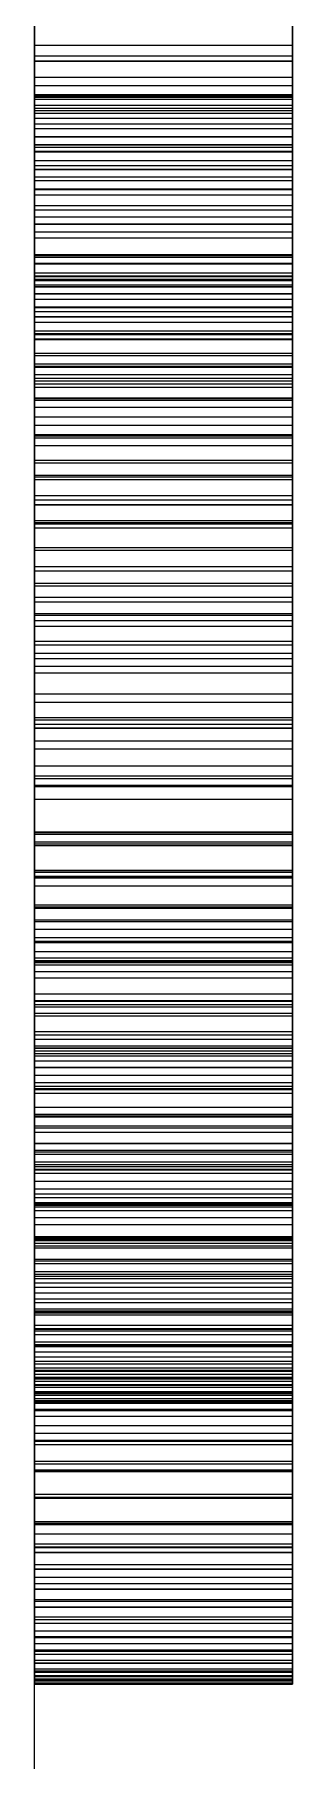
# Paper-space layout '01_三视图' of a CAD drawing. Header units: millimetres. Extents: x 8 to 451, y 8 to 289.
# Drawn here: x 53.925 to 54.025, y 226.633 to 227.302 of the extents above; entities that cross this region are included whole.
import ezdxf

# ---------------------------------------------------------------- set-up
doc = ezdxf.new("R2010")
doc.units = ezdxf.units.MM
doc.linetypes.add('WP_HIDDEN', pattern=[2.3, 1.5, -0.8])
doc.layers.add('HIDDEN', color=7, linetype='WP_HIDDEN', lineweight=13)
doc.layers.add('VISIBLE', color=7, linetype='CONTINUOUS', lineweight=25)

psp = doc.layouts.new('01_三视图')

# ---------------------------------------------------------------- linework, layer by layer
at = {"layer": 'HIDDEN'}
for points in [[(53.925, 225.96269), (53.925, 225.99403), (53.925, 226.08648), (53.925, 226.2354), (53.925, 226.43333), (53.925, 226.67033), (53.925, 226.93454), (53.925, 227.21269), (53.925, 227.49084), (53.925, 227.75504), (53.925, 227.99205), (53.925, 228.18998), (53.925, 228.3389), (53.925, 228.43135), (53.925, 228.46269)], [(53.925, 226.68106), (53.925, 227.76269)], [(54.025, 226.68106), (54.025, 227.76269)], [(53.925, 227.75828), (53.925, 226.68106)], [(53.925, 226.91252), (53.925, 227.75828)], [(54.025, 227.75828), (54.025, 226.68106)], [(54.025, 226.91252), (54.025, 227.75828)], [(53.925, 227.74358), (53.925, 227.19028)], [(54.025, 227.74358), (54.025, 227.19028)], [(53.925, 227.52755), (53.925, 226.68106)], [(53.925, 227.52388), (53.925, 226.68106)], [(54.025, 226.68106), (54.025, 227.52755)], [(54.025, 227.52388), (54.025, 226.68106)], [(53.925, 227.3354), (53.925, 227.29341)], [(54.025, 227.3354), (54.025, 227.29341)], [(53.925, 227.29756), (53.925, 227.30939)], [(54.025, 227.29756), (54.025, 227.30939)], [(53.925, 227.25907), (53.925, 227.30493)], [(53.925, 227.30178), (53.925, 227.29144)], [(53.925, 227.29139), (53.925, 227.30169)], [(54.025, 227.25907), (54.025, 227.30493)], [(54.025, 227.30178), (54.025, 227.29144)], [(54.025, 227.29139), (54.025, 227.30169)], [(53.925, 227.28512), (53.925, 227.29756)], [(53.925, 227.29756), (54.025, 227.29756)], [(54.025, 227.28512), (54.025, 227.29756)], [(53.925, 227.29341), (53.925, 227.25101)], [(53.925, 227.29341), (54.025, 227.29341)], [(53.925, 227.29144), (53.925, 227.2819)], [(53.925, 227.29144), (54.025, 227.29144)], [(53.925, 227.28188), (53.925, 227.29139)], [(53.925, 227.29139), (54.025, 227.29139)], [(54.025, 227.29341), (54.025, 227.25101)], [(54.025, 227.29144), (54.025, 227.2819)], [(54.025, 227.28188), (54.025, 227.29139)], [(53.925, 227.27225), (53.925, 227.28512)], [(53.925, 227.28512), (54.025, 227.28512)], [(53.925, 227.2819), (53.925, 227.27316)], [(53.925, 227.2819), (54.025, 227.2819)], [(53.925, 227.27316), (53.925, 227.28188)], [(53.925, 227.28188), (54.025, 227.28188)], [(54.025, 227.27225), (54.025, 227.28512)], [(54.025, 227.2819), (54.025, 227.27316)], [(54.025, 227.27316), (54.025, 227.28188)], [(53.925, 227.27845), (53.925, 227.27743)], [(53.925, 227.278), (53.925, 227.27845)], [(53.925, 227.27845), (54.025, 227.27845)], [(53.925, 227.27664), (53.925, 227.278)], [(53.925, 227.278), (54.025, 227.278)], [(53.925, 227.27743), (53.925, 227.27437)], [(53.925, 227.27743), (54.025, 227.27743)], [(53.925, 227.27437), (53.925, 227.27664)], [(53.925, 227.27664), (54.025, 227.27664)], [(53.925, 227.27437), (53.925, 227.26926)], [(53.925, 227.2712), (53.925, 227.27437)], [(53.925, 227.27437), (54.025, 227.27437)], [(53.925, 227.27437), (54.025, 227.27437)], [(54.025, 227.27845), (54.025, 227.27743)], [(54.025, 227.278), (54.025, 227.27845)], [(54.025, 227.27664), (54.025, 227.278)], [(54.025, 227.27743), (54.025, 227.27437)], [(54.025, 227.27437), (54.025, 227.27664)], [(54.025, 227.27437), (54.025, 227.26926)], [(54.025, 227.2712), (54.025, 227.27437)], [(53.925, 227.26523), (53.925, 227.27316)], [(53.925, 227.27316), (53.925, 227.26523)], [(53.925, 227.27316), (54.025, 227.27316)], [(53.925, 227.27316), (54.025, 227.27316)], [(53.925, 227.25895), (53.925, 227.27225)], [(53.925, 227.27225), (54.025, 227.27225)], [(53.925, 227.26712), (53.925, 227.2712)], [(53.925, 227.2712), (54.025, 227.2712)], [(53.925, 227.26926), (53.925, 227.2621)], [(53.925, 227.26926), (54.025, 227.26926)], [(54.025, 227.27316), (54.025, 227.26523)], [(54.025, 227.26523), (54.025, 227.27316)], [(54.025, 227.25895), (54.025, 227.27225)], [(54.025, 227.26712), (54.025, 227.2712)], [(54.025, 227.26926), (54.025, 227.2621)], [(53.925, 227.26213), (53.925, 227.26712)], [(53.925, 227.26712), (54.025, 227.26712)], [(53.925, 227.25652), (53.925, 227.26523)], [(53.925, 227.26523), (53.925, 227.25809)], [(53.925, 227.26523), (54.025, 227.26523)], [(53.925, 227.25623), (53.925, 227.26213)], [(53.925, 227.26213), (54.025, 227.26213)], [(53.925, 227.2621), (53.925, 227.25291)], [(53.925, 227.2621), (54.025, 227.2621)], [(54.025, 227.26213), (54.025, 227.26712)], [(54.025, 227.26523), (54.025, 227.25809)], [(54.025, 227.25652), (54.025, 227.26523)], [(54.025, 227.25623), (54.025, 227.26213)], [(54.025, 227.2621), (54.025, 227.25291)], [(53.925, 227.2129), (53.925, 227.25907)], [(53.925, 227.25907), (54.025, 227.25907)], [(53.925, 227.2452), (53.925, 227.25895)], [(53.925, 227.25895), (54.025, 227.25895)], [(53.925, 227.25809), (53.925, 227.24954)], [(53.925, 227.25809), (54.025, 227.25809)], [(53.925, 227.24658), (53.925, 227.25652)], [(53.925, 227.25652), (54.025, 227.25652)], [(53.925, 227.24943), (53.925, 227.25623)], [(53.925, 227.25623), (54.025, 227.25623)], [(54.025, 227.2129), (54.025, 227.25907)], [(54.025, 227.2452), (54.025, 227.25895)], [(54.025, 227.25809), (54.025, 227.24954)], [(54.025, 227.24658), (54.025, 227.25652)], [(54.025, 227.24943), (54.025, 227.25623)], [(53.925, 227.25291), (53.925, 227.24167)], [(53.925, 227.25291), (54.025, 227.25291)], [(53.925, 227.25101), (53.925, 227.20822)], [(53.925, 227.25101), (54.025, 227.25101)], [(53.925, 227.24954), (53.925, 227.23958)], [(53.925, 227.24954), (54.025, 227.24954)], [(53.925, 227.2419), (53.925, 227.24943)], [(53.925, 227.24943), (54.025, 227.24943)], [(54.025, 227.25291), (54.025, 227.24167)], [(54.025, 227.25101), (54.025, 227.20822)], [(54.025, 227.24954), (54.025, 227.23958)], [(54.025, 227.2419), (54.025, 227.24943)], [(53.925, 227.2354), (53.925, 227.24658)], [(53.925, 227.24658), (54.025, 227.24658)], [(53.925, 227.23103), (53.925, 227.2452)], [(53.925, 227.2452), (54.025, 227.2452)], [(53.925, 227.23384), (53.925, 227.2419)], [(53.925, 227.2419), (54.025, 227.2419)], [(53.925, 227.24167), (53.925, 227.22838)], [(53.925, 227.24167), (54.025, 227.24167)], [(54.025, 227.2354), (54.025, 227.24658)], [(54.025, 227.23103), (54.025, 227.2452)], [(54.025, 227.23384), (54.025, 227.2419)], [(54.025, 227.24167), (54.025, 227.22838)], [(53.925, 227.23958), (53.925, 227.22821)], [(53.925, 227.23958), (54.025, 227.23958)], [(53.925, 227.22298), (53.925, 227.2354)], [(53.925, 227.2354), (54.025, 227.2354)], [(53.925, 227.22523), (53.925, 227.23384)], [(53.925, 227.23384), (54.025, 227.23384)], [(54.025, 227.23958), (54.025, 227.22821)], [(54.025, 227.22298), (54.025, 227.2354)], [(54.025, 227.22523), (54.025, 227.23384)], [(53.925, 227.21641), (53.925, 227.23103)], [(53.925, 227.23103), (54.025, 227.23103)], [(53.925, 227.22838), (53.925, 227.21306)], [(53.925, 227.22838), (54.025, 227.22838)], [(53.925, 227.22821), (53.925, 227.21543)], [(53.925, 227.22821), (54.025, 227.22821)], [(54.025, 227.21641), (54.025, 227.23103)], [(54.025, 227.22838), (54.025, 227.21306)], [(54.025, 227.22821), (54.025, 227.21543)], [(53.925, 227.21609), (53.925, 227.22523)], [(53.925, 227.22523), (54.025, 227.22523)], [(53.925, 227.20931), (53.925, 227.22298)], [(53.925, 227.22298), (54.025, 227.22298)], [(54.025, 227.21609), (54.025, 227.22523)], [(54.025, 227.20931), (54.025, 227.22298)], [(53.925, 227.20136), (53.925, 227.21641)], [(53.925, 227.21641), (54.025, 227.21641)], [(53.925, 227.2064), (53.925, 227.21609)], [(53.925, 227.21609), (54.025, 227.21609)], [(53.925, 227.21543), (53.925, 227.20123)], [(53.925, 227.21543), (54.025, 227.21543)], [(54.025, 227.20136), (54.025, 227.21641)], [(54.025, 227.2064), (54.025, 227.21609)], [(54.025, 227.21543), (54.025, 227.20123)], [(53.925, 227.21306), (53.925, 227.2047)], [(53.925, 227.21306), (54.025, 227.21306)], [(53.925, 227.1664), (53.925, 227.2129)], [(53.925, 227.2129), (54.025, 227.2129)], [(53.925, 227.19441), (53.925, 227.20931)], [(53.925, 227.20931), (54.025, 227.20931)], [(53.925, 227.20822), (53.925, 227.16502)], [(53.925, 227.20822), (54.025, 227.20822)], [(53.925, 227.20695), (53.925, 227.20791)], [(53.925, 227.20791), (54.025, 227.20791)], [(53.925, 227.20791), (53.925, 227.20694)], [(54.025, 227.21306), (54.025, 227.2047)], [(54.025, 227.1664), (54.025, 227.2129)], [(54.025, 227.19441), (54.025, 227.20931)], [(54.025, 227.20822), (54.025, 227.16502)], [(54.025, 227.20695), (54.025, 227.20791)], [(54.025, 227.20791), (54.025, 227.20694)], [(53.925, 227.20406), (53.925, 227.20695)], [(53.925, 227.20695), (54.025, 227.20695)], [(53.925, 227.20694), (54.025, 227.20694)], [(53.925, 227.20694), (53.925, 227.20401)], [(53.925, 227.19618), (53.925, 227.2064)], [(53.925, 227.2064), (54.025, 227.2064)], [(53.925, 227.2047), (53.925, 227.19596)], [(53.925, 227.2047), (54.025, 227.2047)], [(53.925, 227.19923), (53.925, 227.20406)], [(53.925, 227.20406), (54.025, 227.20406)], [(53.925, 227.20401), (54.025, 227.20401)], [(53.925, 227.20401), (53.925, 227.19913)], [(53.925, 227.18587), (53.925, 227.20136)], [(53.925, 227.20136), (54.025, 227.20136)], [(53.925, 227.20123), (53.925, 227.18562)], [(53.925, 227.20123), (54.025, 227.20123)], [(54.025, 227.20406), (54.025, 227.20695)], [(54.025, 227.20694), (54.025, 227.20401)], [(54.025, 227.19618), (54.025, 227.2064)], [(54.025, 227.2047), (54.025, 227.19596)], [(54.025, 227.19923), (54.025, 227.20406)], [(54.025, 227.20401), (54.025, 227.19913)], [(54.025, 227.18587), (54.025, 227.20136)], [(54.025, 227.20123), (54.025, 227.18562)], [(53.925, 227.19248), (53.925, 227.19923)], [(53.925, 227.19923), (54.025, 227.19923)], [(53.925, 227.19913), (54.025, 227.19913)], [(53.925, 227.19913), (53.925, 227.1923)], [(53.925, 227.18542), (53.925, 227.19618)], [(53.925, 227.19618), (54.025, 227.19618)], [(53.925, 227.19596), (53.925, 227.18685)], [(53.925, 227.19596), (54.025, 227.19596)], [(53.925, 227.17827), (53.925, 227.19441)], [(53.925, 227.19441), (54.025, 227.19441)], [(54.025, 227.19248), (54.025, 227.19923)], [(54.025, 227.19913), (54.025, 227.1923)], [(54.025, 227.18542), (54.025, 227.19618)], [(54.025, 227.19596), (54.025, 227.18685)], [(54.025, 227.17827), (54.025, 227.19441)], [(53.925, 227.1838), (53.925, 227.19248)], [(53.925, 227.19248), (54.025, 227.19248)], [(53.925, 227.1923), (54.025, 227.1923)], [(53.925, 227.1923), (53.925, 227.18352)], [(53.925, 227.19028), (53.925, 227.17411)], [(53.925, 227.19028), (54.025, 227.19028)], [(54.025, 227.1838), (54.025, 227.19248)], [(54.025, 227.1923), (54.025, 227.18352)], [(54.025, 227.19028), (54.025, 227.17411)], [(53.925, 227.18685), (53.925, 227.17737)], [(53.925, 227.18685), (54.025, 227.18685)], [(53.925, 227.16994), (53.925, 227.18587)], [(53.925, 227.18587), (54.025, 227.18587)], [(53.925, 227.18562), (53.925, 227.1686)], [(53.925, 227.18562), (54.025, 227.18562)], [(53.925, 227.17411), (53.925, 227.18542)], [(53.925, 227.18542), (54.025, 227.18542)], [(53.925, 227.17319), (53.925, 227.1838)], [(53.925, 227.1838), (54.025, 227.1838)], [(53.925, 227.18352), (54.025, 227.18352)], [(53.925, 227.18352), (53.925, 227.17278)], [(54.025, 227.18685), (54.025, 227.17737)], [(54.025, 227.16994), (54.025, 227.18587)], [(54.025, 227.18562), (54.025, 227.1686)], [(54.025, 227.17411), (54.025, 227.18542)], [(54.025, 227.17319), (54.025, 227.1838)], [(54.025, 227.18352), (54.025, 227.17278)], [(53.925, 227.16089), (53.925, 227.17827)], [(53.925, 227.17827), (54.025, 227.17827)], [(53.925, 227.17737), (53.925, 227.16752)], [(53.925, 227.17737), (54.025, 227.17737)], [(53.925, 227.17411), (54.025, 227.17411)], [(54.025, 227.16089), (54.025, 227.17827)], [(54.025, 227.17737), (54.025, 227.16752)], [(53.925, 227.16066), (53.925, 227.17319)], [(53.925, 227.17319), (54.025, 227.17319)], [(53.925, 227.17278), (54.025, 227.17278)], [(53.925, 227.17278), (53.925, 227.16009)], [(53.925, 227.15358), (53.925, 227.16994)], [(53.925, 227.16994), (54.025, 227.16994)], [(53.925, 227.1686), (53.925, 227.15034)], [(53.925, 227.1686), (54.025, 227.1686)], [(53.925, 227.16752), (53.925, 227.15729)], [(53.925, 227.16752), (54.025, 227.16752)], [(54.025, 227.16066), (54.025, 227.17319)], [(54.025, 227.17278), (54.025, 227.16009)], [(54.025, 227.15358), (54.025, 227.16994)], [(54.025, 227.1686), (54.025, 227.15034)], [(54.025, 227.16752), (54.025, 227.15729)], [(53.925, 227.11958), (53.925, 227.1664)], [(53.925, 227.1664), (54.025, 227.1664)], [(53.925, 227.16502), (53.925, 227.12142)], [(53.925, 227.16502), (54.025, 227.16502)], [(53.925, 227.14245), (53.925, 227.16089)], [(53.925, 227.16089), (54.025, 227.16089)], [(53.925, 227.14619), (53.925, 227.16066)], [(53.925, 227.16066), (54.025, 227.16066)], [(54.025, 227.11958), (54.025, 227.1664)], [(54.025, 227.16502), (54.025, 227.12142)], [(54.025, 227.14245), (54.025, 227.16089)], [(54.025, 227.14619), (54.025, 227.16066)], [(53.925, 227.16009), (54.025, 227.16009)], [(53.925, 227.16009), (53.925, 227.14545)], [(53.925, 227.15729), (53.925, 227.14669)], [(53.925, 227.15729), (54.025, 227.15729)], [(53.925, 227.13679), (53.925, 227.15358)], [(53.925, 227.15358), (54.025, 227.15358)], [(54.025, 227.16009), (54.025, 227.14545)], [(54.025, 227.15729), (54.025, 227.14669)], [(54.025, 227.13679), (54.025, 227.15358)], [(53.925, 227.15034), (53.925, 227.13101)], [(53.925, 227.15034), (54.025, 227.15034)], [(54.025, 227.15034), (54.025, 227.13101)], [(53.925, 227.14669), (53.925, 227.13572)], [(53.925, 227.14669), (54.025, 227.14669)], [(53.925, 227.13028), (53.925, 227.14619)], [(53.925, 227.14619), (54.025, 227.14619)], [(53.925, 227.14545), (54.025, 227.14545)], [(53.925, 227.14545), (53.925, 227.12932)], [(53.925, 227.12314), (53.925, 227.14245)], [(53.925, 227.14245), (54.025, 227.14245)], [(54.025, 227.14669), (54.025, 227.13572)], [(54.025, 227.13028), (54.025, 227.14619)], [(54.025, 227.14545), (54.025, 227.12932)], [(54.025, 227.12314), (54.025, 227.14245)], [(53.925, 227.11955), (53.925, 227.13679)], [(53.925, 227.13679), (54.025, 227.13679)], [(53.925, 227.13572), (53.925, 227.11265)], [(53.925, 227.13572), (54.025, 227.13572)], [(54.025, 227.11955), (54.025, 227.13679)], [(54.025, 227.13572), (54.025, 227.11265)], [(53.925, 227.13101), (53.925, 227.11061)], [(53.925, 227.13101), (54.025, 227.13101)], [(53.925, 227.1134), (53.925, 227.13028)], [(53.925, 227.13028), (54.025, 227.13028)], [(53.925, 227.12932), (54.025, 227.12932)], [(53.925, 227.12932), (53.925, 227.11216)], [(54.025, 227.13101), (54.025, 227.11061)], [(54.025, 227.1134), (54.025, 227.13028)], [(54.025, 227.12932), (54.025, 227.11216)], [(53.925, 227.10295), (53.925, 227.12314)], [(53.925, 227.12314), (54.025, 227.12314)], [(53.925, 227.12142), (53.925, 227.07742)], [(53.925, 227.12142), (54.025, 227.12142)], [(54.025, 227.10295), (54.025, 227.12314)], [(54.025, 227.12142), (54.025, 227.07742)], [(53.925, 227.07243), (53.925, 227.11958)], [(53.925, 227.11958), (54.025, 227.11958)], [(53.925, 227.10188), (53.925, 227.11955)], [(53.925, 227.11955), (54.025, 227.11955)], [(53.925, 227.09556), (53.925, 227.1134)], [(53.925, 227.1134), (54.025, 227.1134)], [(54.025, 227.07243), (54.025, 227.11958)], [(54.025, 227.10188), (54.025, 227.11955)], [(54.025, 227.09556), (54.025, 227.1134)], [(53.925, 227.11265), (53.925, 227.08809)], [(53.925, 227.11265), (54.025, 227.11265)], [(53.925, 227.11216), (54.025, 227.11216)], [(53.925, 227.11216), (53.925, 227.09396)], [(53.925, 227.11061), (53.925, 227.08915)], [(53.925, 227.11061), (54.025, 227.11061)], [(54.025, 227.11265), (54.025, 227.08809)], [(54.025, 227.11216), (54.025, 227.09396)], [(54.025, 227.11061), (54.025, 227.08915)], [(53.925, 227.08189), (53.925, 227.10295)], [(53.925, 227.10295), (54.025, 227.10295)], [(53.925, 227.08378), (53.925, 227.10188)], [(53.925, 227.10188), (54.025, 227.10188)], [(54.025, 227.08189), (54.025, 227.10295)], [(54.025, 227.08378), (54.025, 227.10188)], [(53.925, 227.07675), (53.925, 227.09556)], [(53.925, 227.09556), (54.025, 227.09556)], [(53.925, 227.09396), (54.025, 227.09396)], [(53.925, 227.09396), (53.925, 227.07473)], [(54.025, 227.07675), (54.025, 227.09556)], [(54.025, 227.09396), (54.025, 227.07473)], [(53.925, 227.08915), (53.925, 227.06662)], [(53.925, 227.08915), (54.025, 227.08915)], [(53.925, 227.08809), (53.925, 227.06204)], [(53.925, 227.08809), (54.025, 227.08809)], [(54.025, 227.08915), (54.025, 227.06662)], [(54.025, 227.08809), (54.025, 227.06204)], [(53.925, 227.06524), (53.925, 227.08378)], [(53.925, 227.08378), (54.025, 227.08378)], [(53.925, 227.05997), (53.925, 227.08189)], [(53.925, 227.08189), (54.025, 227.08189)], [(54.025, 227.06524), (54.025, 227.08378)], [(54.025, 227.05997), (54.025, 227.08189)], [(53.925, 227.07742), (53.925, 227.03301)], [(53.925, 227.07742), (54.025, 227.07742)], [(53.925, 227.05698), (53.925, 227.07675)], [(53.925, 227.07675), (54.025, 227.07675)], [(53.925, 227.07473), (54.025, 227.07473)], [(53.925, 227.07473), (53.925, 227.05447)], [(54.025, 227.07742), (54.025, 227.03301)], [(54.025, 227.05698), (54.025, 227.07675)], [(54.025, 227.07473), (54.025, 227.05447)], [(53.925, 227.02497), (53.925, 227.07243)], [(53.925, 227.07243), (54.025, 227.07243)], [(53.925, 227.06662), (53.925, 227.04302)], [(53.925, 227.06662), (54.025, 227.06662)], [(54.025, 227.02497), (54.025, 227.07243)], [(54.025, 227.06662), (54.025, 227.04302)], [(53.925, 227.04626), (53.925, 227.06524)], [(53.925, 227.06524), (54.025, 227.06524)], [(53.925, 227.06204), (53.925, 227.0345)], [(53.925, 227.06204), (54.025, 227.06204)], [(53.925, 227.03716), (53.925, 227.05997)], [(53.925, 227.05997), (54.025, 227.05997)], [(54.025, 227.04626), (54.025, 227.06524)], [(54.025, 227.06204), (54.025, 227.0345)], [(54.025, 227.03716), (54.025, 227.05997)], [(53.925, 227.03624), (53.925, 227.05698)], [(53.925, 227.05698), (54.025, 227.05698)], [(53.925, 227.05447), (54.025, 227.05447)], [(53.925, 227.05447), (53.925, 227.03317)], [(54.025, 227.03624), (54.025, 227.05698)], [(54.025, 227.05447), (54.025, 227.03317)], [(53.925, 227.02813), (53.925, 227.04626)], [(53.925, 227.04626), (54.025, 227.04626)], [(53.925, 227.04302), (53.925, 227.01835)], [(53.925, 227.04302), (54.025, 227.04302)], [(54.025, 227.02813), (54.025, 227.04626)], [(54.025, 227.04302), (54.025, 227.01835)], [(53.925, 227.01349), (53.925, 227.03716)], [(53.925, 227.03716), (54.025, 227.03716)], [(53.925, 227.01455), (53.925, 227.03624)], [(53.925, 227.03624), (54.025, 227.03624)], [(53.925, 227.0345), (53.925, 227.00547)], [(53.925, 227.0345), (54.025, 227.0345)], [(53.925, 227.03317), (54.025, 227.03317)], [(53.925, 227.03317), (53.925, 227.01084)], [(54.025, 227.01349), (54.025, 227.03716)], [(54.025, 227.01455), (54.025, 227.03624)], [(54.025, 227.0345), (54.025, 227.00547)], [(54.025, 227.03317), (54.025, 227.01084)], [(53.925, 227.03301), (53.925, 226.98821)], [(53.925, 227.03301), (54.025, 227.03301)], [(53.925, 227.01032), (53.925, 227.02813)], [(53.925, 227.02813), (54.025, 227.02813)], [(54.025, 227.03301), (54.025, 226.98821)], [(54.025, 227.01032), (54.025, 227.02813)], [(53.925, 226.97719), (53.925, 227.02497)], [(53.925, 227.02497), (54.025, 227.02497)], [(54.025, 226.97719), (54.025, 227.02497)], [(53.925, 227.01835), (53.925, 226.99262)], [(53.925, 227.01835), (54.025, 227.01835)], [(53.925, 226.99188), (53.925, 227.01455)], [(53.925, 227.01455), (54.025, 227.01455)], [(53.925, 226.98894), (53.925, 227.01349)], [(53.925, 227.01349), (54.025, 227.01349)], [(54.025, 227.01835), (54.025, 226.99262)], [(54.025, 226.99188), (54.025, 227.01455)], [(54.025, 226.98894), (54.025, 227.01349)], [(53.925, 227.01084), (54.025, 227.01084)], [(53.925, 227.01084), (53.925, 226.98747)], [(53.925, 226.99282), (53.925, 227.01032)], [(53.925, 227.01032), (54.025, 227.01032)], [(54.025, 227.01084), (54.025, 226.98747)], [(54.025, 226.99282), (54.025, 227.01032)], [(53.925, 227.00547), (53.925, 226.97792)], [(53.925, 227.00547), (54.025, 227.00547)], [(54.025, 227.00547), (54.025, 226.97792)], [(53.925, 226.97562), (53.925, 226.99282)], [(53.925, 226.99282), (54.025, 226.99282)], [(53.925, 226.99262), (53.925, 226.97516)], [(53.925, 226.99262), (54.025, 226.99262)], [(53.925, 226.97779), (53.925, 226.99188)], [(53.925, 226.99188), (54.025, 226.99188)], [(53.925, 226.97185), (53.925, 226.98894)], [(53.925, 226.98894), (54.025, 226.98894)], [(53.925, 226.98821), (53.925, 226.94403)], [(53.925, 226.98821), (54.025, 226.98821)], [(53.925, 226.98747), (54.025, 226.98747)], [(53.925, 226.98747), (53.925, 226.96448)], [(54.025, 226.97562), (54.025, 226.99282)], [(54.025, 226.99262), (54.025, 226.97516)], [(54.025, 226.97779), (54.025, 226.99188)], [(54.025, 226.97185), (54.025, 226.98894)], [(54.025, 226.98821), (54.025, 226.94403)], [(54.025, 226.98747), (54.025, 226.96448)], [(53.925, 226.97792), (53.925, 226.95183)], [(53.925, 226.97792), (54.025, 226.97792)], [(53.925, 226.96382), (53.925, 226.97779)], [(53.925, 226.97779), (54.025, 226.97779)], [(53.925, 226.94298), (53.925, 226.97719)], [(53.925, 226.97719), (54.025, 226.97719)], [(53.925, 226.95874), (53.925, 226.97562)], [(53.925, 226.97562), (54.025, 226.97562)], [(53.925, 226.97516), (53.925, 226.95807)], [(53.925, 226.97516), (54.025, 226.97516)], [(53.925, 226.97498), (53.925, 226.96322)], [(53.925, 226.95042), (53.925, 226.97498)], [(53.925, 226.97498), (54.025, 226.97498)], [(54.025, 226.97792), (54.025, 226.95183)], [(54.025, 226.96382), (54.025, 226.97779)], [(54.025, 226.94298), (54.025, 226.97719)], [(54.025, 226.95874), (54.025, 226.97562)], [(54.025, 226.97516), (54.025, 226.95807)], [(54.025, 226.97498), (54.025, 226.96322)], [(54.025, 226.95042), (54.025, 226.97498)], [(53.925, 226.9551), (53.925, 226.97185)], [(53.925, 226.97185), (54.025, 226.97185)], [(54.025, 226.9551), (54.025, 226.97185)], [(53.925, 226.96448), (54.025, 226.96448)], [(53.925, 226.96448), (53.925, 226.94251)], [(53.925, 226.94996), (53.925, 226.96382)], [(53.925, 226.96382), (54.025, 226.96382)], [(53.925, 226.96322), (53.925, 226.94644)], [(53.925, 226.96322), (54.025, 226.96322)], [(54.025, 226.96448), (54.025, 226.94251)], [(54.025, 226.94996), (54.025, 226.96382)], [(54.025, 226.96322), (54.025, 226.94644)], [(53.925, 226.94217), (53.925, 226.95874)], [(53.925, 226.95874), (54.025, 226.95874)], [(53.925, 226.95807), (53.925, 226.94135)], [(53.925, 226.95807), (54.025, 226.95807)], [(53.925, 226.93869), (53.925, 226.9551)], [(53.925, 226.9551), (54.025, 226.9551)], [(54.025, 226.94217), (54.025, 226.95874)], [(54.025, 226.95807), (54.025, 226.94135)], [(54.025, 226.93869), (54.025, 226.9551)], [(53.925, 226.95183), (53.925, 226.92722)], [(53.925, 226.95183), (54.025, 226.95183)], [(53.925, 226.92743), (53.925, 226.95042)], [(53.925, 226.95042), (54.025, 226.95042)], [(53.925, 226.93622), (53.925, 226.94996)], [(53.925, 226.94996), (54.025, 226.94996)], [(53.925, 226.94644), (53.925, 226.93008)], [(53.925, 226.94644), (54.025, 226.94644)], [(54.025, 226.95183), (54.025, 226.92722)], [(54.025, 226.92743), (54.025, 226.95042)], [(54.025, 226.93622), (54.025, 226.94996)], [(54.025, 226.94644), (54.025, 226.93008)], [(53.925, 226.94403), (53.925, 226.9015)], [(53.925, 226.94403), (54.025, 226.94403)], [(53.925, 226.90798), (53.925, 226.94298)], [(53.925, 226.94298), (54.025, 226.94298)], [(53.925, 226.94251), (54.025, 226.94251)], [(53.925, 226.94251), (53.925, 226.92158)], [(53.925, 226.9259), (53.925, 226.94217)], [(53.925, 226.94217), (54.025, 226.94217)], [(53.925, 226.94135), (53.925, 226.92499)], [(53.925, 226.94135), (54.025, 226.94135)], [(54.025, 226.94403), (54.025, 226.9015)], [(54.025, 226.90798), (54.025, 226.94298)], [(54.025, 226.94251), (54.025, 226.92158)], [(54.025, 226.9259), (54.025, 226.94217)], [(54.025, 226.94135), (54.025, 226.92499)], [(53.925, 226.92263), (53.925, 226.93869)], [(53.925, 226.93869), (54.025, 226.93869)], [(53.925, 226.92259), (53.925, 226.93622)], [(53.925, 226.93622), (54.025, 226.93622)], [(54.025, 226.92263), (54.025, 226.93869)], [(54.025, 226.92259), (54.025, 226.93622)], [(53.925, 226.93008), (53.925, 226.91413)], [(53.925, 226.93008), (54.025, 226.93008)], [(53.925, 226.90601), (53.925, 226.92743)], [(53.925, 226.92743), (54.025, 226.92743)], [(53.925, 226.92722), (53.925, 226.91546)], [(53.925, 226.92722), (54.025, 226.92722)], [(54.025, 226.93008), (54.025, 226.91413)], [(54.025, 226.90601), (54.025, 226.92743)], [(54.025, 226.92722), (54.025, 226.91546)], [(53.925, 226.90995), (53.925, 226.9259)], [(53.925, 226.9259), (54.025, 226.9259)], [(53.925, 226.92499), (53.925, 226.909)], [(53.925, 226.92499), (54.025, 226.92499)], [(53.925, 226.90691), (53.925, 226.92263)], [(53.925, 226.92263), (54.025, 226.92263)], [(53.925, 226.90908), (53.925, 226.92259)], [(53.925, 226.92259), (54.025, 226.92259)], [(53.925, 226.92158), (54.025, 226.92158)], [(53.925, 226.92158), (53.925, 226.90168)], [(54.025, 226.90995), (54.025, 226.9259)], [(54.025, 226.92499), (54.025, 226.909)], [(54.025, 226.90691), (54.025, 226.92263)], [(54.025, 226.90908), (54.025, 226.92259)], [(54.025, 226.92158), (54.025, 226.90168)], [(53.925, 226.91546), (53.925, 226.90407)], [(53.925, 226.91546), (54.025, 226.91546)], [(53.925, 226.91413), (53.925, 226.89861)], [(53.925, 226.91413), (54.025, 226.91413)], [(54.025, 226.91546), (54.025, 226.90407)], [(54.025, 226.91413), (54.025, 226.89861)], [(53.925, 226.91252), (54.025, 226.91252)], [(53.925, 226.89431), (53.925, 226.90995)], [(53.925, 226.90995), (54.025, 226.90995)], [(53.925, 226.89568), (53.925, 226.90908)], [(53.925, 226.90908), (54.025, 226.90908)], [(53.925, 226.909), (53.925, 226.89337)], [(53.925, 226.909), (54.025, 226.909)], [(53.925, 226.87217), (53.925, 226.90798)], [(53.925, 226.90798), (54.025, 226.90798)], [(53.925, 226.89153), (53.925, 226.90691)], [(53.925, 226.90691), (54.025, 226.90691)], [(54.025, 226.89431), (54.025, 226.90995)], [(54.025, 226.89568), (54.025, 226.90908)], [(54.025, 226.909), (54.025, 226.89337)], [(54.025, 226.87217), (54.025, 226.90798)], [(54.025, 226.89153), (54.025, 226.90691)], [(53.925, 226.88616), (53.925, 226.90601)], [(53.925, 226.90601), (54.025, 226.90601)], [(53.925, 226.90407), (53.925, 226.89305)], [(53.925, 226.90407), (54.025, 226.90407)], [(53.925, 226.90168), (54.025, 226.90168)], [(53.925, 226.90168), (53.925, 226.88282)], [(53.925, 226.9015), (53.925, 226.86063)], [(53.925, 226.9015), (54.025, 226.9015)], [(54.025, 226.88616), (54.025, 226.90601)], [(54.025, 226.90407), (54.025, 226.89305)], [(54.025, 226.90168), (54.025, 226.88282)], [(54.025, 226.9015), (54.025, 226.86063)], [(53.925, 226.89861), (53.925, 226.8835)], [(53.925, 226.89861), (54.025, 226.89861)], [(53.925, 226.8824), (53.925, 226.89568)], [(53.925, 226.89568), (54.025, 226.89568)], [(53.925, 226.87897), (53.925, 226.89431)], [(53.925, 226.89431), (54.025, 226.89431)], [(53.925, 226.89337), (53.925, 226.8781)], [(53.925, 226.89337), (54.025, 226.89337)], [(53.925, 226.89305), (53.925, 226.8824)], [(53.925, 226.89305), (54.025, 226.89305)], [(54.025, 226.89861), (54.025, 226.8835)], [(54.025, 226.8824), (54.025, 226.89568)], [(54.025, 226.87897), (54.025, 226.89431)], [(54.025, 226.89337), (54.025, 226.8781)], [(54.025, 226.89305), (54.025, 226.8824)], [(53.925, 226.87651), (53.925, 226.89153)], [(53.925, 226.89153), (54.025, 226.89153)], [(53.925, 226.86789), (53.925, 226.88616)], [(53.925, 226.88616), (54.025, 226.88616)], [(54.025, 226.87651), (54.025, 226.89153)], [(54.025, 226.86789), (54.025, 226.88616)], [(53.925, 226.8835), (53.925, 226.86881)], [(53.925, 226.8835), (54.025, 226.8835)], [(53.925, 226.88282), (54.025, 226.88282)], [(53.925, 226.88282), (53.925, 226.86499)], [(53.925, 226.8824), (53.925, 226.87211)], [(53.925, 226.8824), (54.025, 226.8824)], [(53.925, 226.86954), (53.925, 226.8824)], [(54.025, 226.8835), (54.025, 226.86881)], [(54.025, 226.88282), (54.025, 226.86499)], [(54.025, 226.8824), (54.025, 226.87211)], [(54.025, 226.86954), (54.025, 226.8824)], [(53.925, 226.86395), (53.925, 226.87897)], [(53.925, 226.87897), (54.025, 226.87897)], [(53.925, 226.8781), (53.925, 226.8632)], [(53.925, 226.8781), (54.025, 226.8781)], [(53.925, 226.86182), (53.925, 226.87651)], [(53.925, 226.87651), (54.025, 226.87651)], [(54.025, 226.86395), (54.025, 226.87897)], [(54.025, 226.8781), (54.025, 226.8632)], [(54.025, 226.86182), (54.025, 226.87651)], [(53.925, 226.83555), (53.925, 226.87217)], [(53.925, 226.87217), (54.025, 226.87217)], [(53.925, 226.87211), (53.925, 226.86219)], [(53.925, 226.87211), (54.025, 226.87211)], [(53.925, 226.85744), (53.925, 226.86954)], [(53.925, 226.86954), (54.025, 226.86954)], [(53.925, 226.86881), (53.925, 226.85454)], [(53.925, 226.86881), (54.025, 226.86881)], [(53.925, 226.85119), (53.925, 226.86789)], [(53.925, 226.86789), (54.025, 226.86789)], [(54.025, 226.83555), (54.025, 226.87217)], [(54.025, 226.87211), (54.025, 226.86219)], [(54.025, 226.85744), (54.025, 226.86954)], [(54.025, 226.86881), (54.025, 226.85454)], [(54.025, 226.85119), (54.025, 226.86789)], [(53.925, 226.86499), (54.025, 226.86499)], [(53.925, 226.86499), (53.925, 226.84819)], [(53.925, 226.84924), (53.925, 226.86395)], [(53.925, 226.86395), (54.025, 226.86395)], [(53.925, 226.8632), (53.925, 226.84866)], [(53.925, 226.8632), (54.025, 226.8632)], [(53.925, 226.86219), (53.925, 226.85264)], [(53.925, 226.86219), (54.025, 226.86219)], [(53.925, 226.84748), (53.925, 226.86182)], [(53.925, 226.86182), (54.025, 226.86182)], [(53.925, 226.86063), (53.925, 226.82141)], [(53.925, 226.86063), (54.025, 226.86063)], [(54.025, 226.86499), (54.025, 226.84819)], [(54.025, 226.84924), (54.025, 226.86395)], [(54.025, 226.8632), (54.025, 226.84866)], [(54.025, 226.86219), (54.025, 226.85264)], [(54.025, 226.84748), (54.025, 226.86182)], [(54.025, 226.86063), (54.025, 226.82141)], [(53.925, 226.84607), (53.925, 226.85744)], [(53.925, 226.85744), (54.025, 226.85744)], [(53.925, 226.85454), (53.925, 226.8407)], [(53.925, 226.85454), (54.025, 226.85454)], [(53.925, 226.85264), (53.925, 226.84345)], [(53.925, 226.85264), (54.025, 226.85264)], [(54.025, 226.84607), (54.025, 226.85744)], [(54.025, 226.85454), (54.025, 226.8407)], [(54.025, 226.85264), (54.025, 226.84345)], [(53.925, 226.83606), (53.925, 226.85119)], [(53.925, 226.85119), (54.025, 226.85119)], [(53.925, 226.83483), (53.925, 226.84924)], [(53.925, 226.84924), (54.025, 226.84924)], [(53.925, 226.84866), (53.925, 226.83449)], [(53.925, 226.84866), (54.025, 226.84866)], [(53.925, 226.84819), (54.025, 226.84819)], [(53.925, 226.84819), (53.925, 226.83243)], [(53.925, 226.83349), (53.925, 226.84748)], [(53.925, 226.84748), (54.025, 226.84748)], [(53.925, 226.83546), (53.925, 226.84607)], [(53.925, 226.84607), (54.025, 226.84607)], [(54.025, 226.83606), (54.025, 226.85119)], [(54.025, 226.83483), (54.025, 226.84924)], [(54.025, 226.84866), (54.025, 226.83449)], [(54.025, 226.84819), (54.025, 226.83243)], [(54.025, 226.83349), (54.025, 226.84748)], [(54.025, 226.83546), (54.025, 226.84607)], [(53.925, 226.84345), (53.925, 226.82657)], [(53.925, 226.84345), (54.025, 226.84345)], [(53.925, 226.8407), (53.925, 226.82727)], [(53.925, 226.8407), (54.025, 226.8407)], [(54.025, 226.84345), (54.025, 226.82657)], [(54.025, 226.8407), (54.025, 226.82727)], [(53.925, 226.82251), (53.925, 226.83606)], [(53.925, 226.83606), (54.025, 226.83606)], [(53.925, 226.79813), (53.925, 226.83555)], [(53.925, 226.83555), (54.025, 226.83555)], [(53.925, 226.82559), (53.925, 226.83546)], [(53.925, 226.83546), (54.025, 226.83546)], [(53.925, 226.82074), (53.925, 226.83483)], [(53.925, 226.83483), (54.025, 226.83483)], [(53.925, 226.83449), (53.925, 226.82068)], [(53.925, 226.83449), (54.025, 226.83449)], [(53.925, 226.81983), (53.925, 226.83349)], [(53.925, 226.83349), (54.025, 226.83349)], [(54.025, 226.82251), (54.025, 226.83606)], [(54.025, 226.79813), (54.025, 226.83555)], [(54.025, 226.82559), (54.025, 226.83546)], [(54.025, 226.82074), (54.025, 226.83483)], [(54.025, 226.83449), (54.025, 226.82068)], [(54.025, 226.81983), (54.025, 226.83349)], [(53.925, 226.83243), (54.025, 226.83243)], [(53.925, 226.83243), (53.925, 226.81813)], [(53.925, 226.83169), (53.925, 226.68106)], [(53.925, 226.83169), (54.025, 226.83169)], [(53.925, 226.82727), (53.925, 226.81425)], [(53.925, 226.82727), (54.025, 226.82727)], [(53.925, 226.82657), (53.925, 226.81195)], [(53.925, 226.82657), (54.025, 226.82657)], [(54.025, 226.83243), (54.025, 226.81813)], [(54.025, 226.83169), (54.025, 226.68106)], [(54.025, 226.82727), (54.025, 226.81425)], [(54.025, 226.82657), (54.025, 226.81195)], [(53.925, 226.81647), (53.925, 226.82559)], [(53.925, 226.82559), (54.025, 226.82559)], [(53.925, 226.81054), (53.925, 226.82251)], [(53.925, 226.82251), (54.025, 226.82251)], [(53.925, 226.82141), (53.925, 226.78384)], [(53.925, 226.82141), (54.025, 226.82141)], [(53.925, 226.80696), (53.925, 226.82074)], [(53.925, 226.82074), (54.025, 226.82074)], [(53.925, 226.82068), (53.925, 226.80724)], [(53.925, 226.82068), (54.025, 226.82068)], [(53.925, 226.80653), (53.925, 226.81983)], [(53.925, 226.81983), (54.025, 226.81983)], [(54.025, 226.81647), (54.025, 226.82559)], [(54.025, 226.81054), (54.025, 226.82251)], [(54.025, 226.82141), (54.025, 226.78384)], [(54.025, 226.80696), (54.025, 226.82074)], [(54.025, 226.82068), (54.025, 226.80724)], [(54.025, 226.80653), (54.025, 226.81983)], [(53.925, 226.81813), (54.025, 226.81813)], [(53.925, 226.81813), (53.925, 226.80575)], [(53.925, 226.80809), (53.925, 226.81647)], [(53.925, 226.81647), (54.025, 226.81647)], [(53.925, 226.81425), (53.925, 226.80166)], [(53.925, 226.81425), (54.025, 226.81425)], [(54.025, 226.81813), (54.025, 226.80575)], [(54.025, 226.80809), (54.025, 226.81647)], [(54.025, 226.81425), (54.025, 226.80166)], [(53.925, 226.81195), (53.925, 226.79957)], [(53.925, 226.81195), (54.025, 226.81195)], [(53.925, 226.80017), (53.925, 226.81054)], [(53.925, 226.81054), (54.025, 226.81054)], [(53.925, 226.80046), (53.925, 226.80809)], [(53.925, 226.80809), (54.025, 226.80809)], [(53.925, 226.80724), (53.925, 226.79416)], [(53.925, 226.80724), (54.025, 226.80724)], [(53.925, 226.79348), (53.925, 226.80696)], [(53.925, 226.80696), (54.025, 226.80696)], [(53.925, 226.79356), (53.925, 226.80653)], [(53.925, 226.80653), (54.025, 226.80653)], [(54.025, 226.81195), (54.025, 226.79957)], [(54.025, 226.80017), (54.025, 226.81054)], [(54.025, 226.80046), (54.025, 226.80809)], [(54.025, 226.80724), (54.025, 226.79416)], [(54.025, 226.79348), (54.025, 226.80696)], [(54.025, 226.79356), (54.025, 226.80653)], [(53.925, 226.80575), (54.025, 226.80575)], [(53.925, 226.80575), (53.925, 226.79526)], [(53.925, 226.80166), (53.925, 226.78949)], [(53.925, 226.80166), (54.025, 226.80166)], [(53.925, 226.79366), (53.925, 226.80046)], [(53.925, 226.80046), (54.025, 226.80046)], [(53.925, 226.79139), (53.925, 226.80017)], [(53.925, 226.80017), (54.025, 226.80017)], [(53.925, 226.79957), (53.925, 226.79422)], [(53.925, 226.79957), (54.025, 226.79957)], [(54.025, 226.80575), (54.025, 226.79526)], [(54.025, 226.80166), (54.025, 226.78949)], [(54.025, 226.79366), (54.025, 226.80046)], [(54.025, 226.79139), (54.025, 226.80017)], [(54.025, 226.79957), (54.025, 226.79422)], [(53.925, 226.75991), (53.925, 226.79813)], [(53.925, 226.79813), (54.025, 226.79813)], [(53.925, 226.79526), (54.025, 226.79526)], [(53.925, 226.79526), (53.925, 226.78669)], [(53.925, 226.79422), (53.925, 226.78944)], [(53.925, 226.79422), (54.025, 226.79422)], [(53.925, 226.79416), (53.925, 226.78145)], [(53.925, 226.79416), (54.025, 226.79416)], [(53.925, 226.78777), (53.925, 226.79366)], [(53.925, 226.79366), (54.025, 226.79366)], [(53.925, 226.78095), (53.925, 226.79356)], [(53.925, 226.79356), (54.025, 226.79356)], [(53.925, 226.77765), (53.925, 226.79348)], [(53.925, 226.79348), (54.025, 226.79348)], [(54.025, 226.75991), (54.025, 226.79813)], [(54.025, 226.79526), (54.025, 226.78669)], [(54.025, 226.79422), (54.025, 226.78944)], [(54.025, 226.79416), (54.025, 226.78145)], [(54.025, 226.78777), (54.025, 226.79366)], [(54.025, 226.78095), (54.025, 226.79356)], [(54.025, 226.77765), (54.025, 226.79348)], [(53.925, 226.78421), (53.925, 226.79139)], [(53.925, 226.79139), (54.025, 226.79139)], [(53.925, 226.78949), (53.925, 226.77773)], [(53.925, 226.78949), (54.025, 226.78949)], [(53.925, 226.78944), (53.925, 226.78522)], [(53.925, 226.78944), (54.025, 226.78944)], [(53.925, 226.78278), (53.925, 226.78777)], [(53.925, 226.78777), (54.025, 226.78777)], [(53.925, 226.78669), (54.025, 226.78669)], [(53.925, 226.78669), (53.925, 226.78002)], [(54.025, 226.78421), (54.025, 226.79139)], [(54.025, 226.78949), (54.025, 226.77773)], [(54.025, 226.78944), (54.025, 226.78522)], [(54.025, 226.78278), (54.025, 226.78777)], [(54.025, 226.78669), (54.025, 226.78002)], [(53.925, 226.78522), (53.925, 226.78157)], [(53.925, 226.78522), (54.025, 226.78522)], [(53.925, 226.77862), (53.925, 226.78421)], [(53.925, 226.78421), (54.025, 226.78421)], [(53.925, 226.78384), (53.925, 226.74793)], [(53.925, 226.78384), (54.025, 226.78384)], [(53.925, 226.7787), (53.925, 226.78278)], [(53.925, 226.78278), (54.025, 226.78278)], [(53.925, 226.78157), (53.925, 226.77847)], [(53.925, 226.78157), (54.025, 226.78157)], [(53.925, 226.78145), (53.925, 226.7691)], [(53.925, 226.78145), (54.025, 226.78145)], [(53.925, 226.76867), (53.925, 226.78095)], [(53.925, 226.78095), (54.025, 226.78095)], [(53.925, 226.78002), (54.025, 226.78002)], [(53.925, 226.78002), (53.925, 226.77525)], [(54.025, 226.78522), (54.025, 226.78157)], [(54.025, 226.77862), (54.025, 226.78421)], [(54.025, 226.78384), (54.025, 226.74793)], [(54.025, 226.7787), (54.025, 226.78278)], [(54.025, 226.78157), (54.025, 226.77847)], [(54.025, 226.78145), (54.025, 226.7691)], [(54.025, 226.76867), (54.025, 226.78095)], [(54.025, 226.78002), (54.025, 226.77525)], [(53.925, 226.77552), (53.925, 226.7787)], [(53.925, 226.7787), (54.025, 226.7787)], [(53.925, 226.77463), (53.925, 226.77862)], [(53.925, 226.77862), (54.025, 226.77862)], [(53.925, 226.77847), (53.925, 226.77594)], [(53.925, 226.77847), (54.025, 226.77847)], [(53.925, 226.77773), (53.925, 226.7664)], [(53.925, 226.77773), (54.025, 226.77773)], [(53.925, 226.76283), (53.925, 226.77765)], [(53.925, 226.77765), (54.025, 226.77765)], [(53.925, 226.77594), (53.925, 226.77257)], [(53.925, 226.77594), (54.025, 226.77594)], [(53.925, 226.77325), (53.925, 226.77552)], [(53.925, 226.77552), (54.025, 226.77552)], [(53.925, 226.77525), (54.025, 226.77525)], [(53.925, 226.77525), (53.925, 226.77239)], [(53.925, 226.77224), (53.925, 226.77463)], [(53.925, 226.77463), (54.025, 226.77463)], [(53.925, 226.77189), (53.925, 226.77325)], [(53.925, 226.77325), (54.025, 226.77325)], [(53.925, 226.77257), (53.925, 226.77144)], [(53.925, 226.77257), (54.025, 226.77257)], [(53.925, 226.77239), (54.025, 226.77239)], [(53.925, 226.77239), (53.925, 226.77144)], [(54.025, 226.77552), (54.025, 226.7787)], [(54.025, 226.77463), (54.025, 226.77862)], [(54.025, 226.77847), (54.025, 226.77594)], [(54.025, 226.77773), (54.025, 226.7664)], [(54.025, 226.76283), (54.025, 226.77765)], [(54.025, 226.77594), (54.025, 226.77257)], [(54.025, 226.77325), (54.025, 226.77552)], [(54.025, 226.77525), (54.025, 226.77239)], [(54.025, 226.77224), (54.025, 226.77463)], [(54.025, 226.77189), (54.025, 226.77325)], [(54.025, 226.77257), (54.025, 226.77144)], [(54.025, 226.77239), (54.025, 226.77144)], [(53.925, 226.77144), (53.925, 226.77224)], [(53.925, 226.77224), (54.025, 226.77224)], [(53.925, 226.77144), (53.925, 226.77189)], [(53.925, 226.77189), (54.025, 226.77189)], [(53.925, 226.77144), (54.025, 226.77144)], [(53.925, 226.7691), (53.925, 226.75711)], [(53.925, 226.7691), (54.025, 226.7691)], [(53.925, 226.75674), (53.925, 226.76867)], [(53.925, 226.76867), (54.025, 226.76867)], [(53.925, 226.7664), (53.925, 226.75548)], [(53.925, 226.7664), (54.025, 226.7664)], [(54.025, 226.77144), (54.025, 226.77224)], [(54.025, 226.77144), (54.025, 226.77189)], [(54.025, 226.7691), (54.025, 226.75711)], [(54.025, 226.75674), (54.025, 226.76867)], [(54.025, 226.7664), (54.025, 226.75548)], [(53.925, 226.74903), (53.925, 226.76283)], [(53.925, 226.76283), (54.025, 226.76283)], [(53.925, 226.72089), (53.925, 226.75991)], [(53.925, 226.75991), (54.025, 226.75991)], [(54.025, 226.74903), (54.025, 226.76283)], [(54.025, 226.72089), (54.025, 226.75991)], [(53.925, 226.75711), (53.925, 226.74568)], [(53.925, 226.75711), (54.025, 226.75711)], [(53.925, 226.74535), (53.925, 226.75674)], [(53.925, 226.75674), (54.025, 226.75674)], [(53.925, 226.75548), (53.925, 226.74499)], [(53.925, 226.75548), (54.025, 226.75548)], [(54.025, 226.75711), (54.025, 226.74568)], [(54.025, 226.74535), (54.025, 226.75674)], [(54.025, 226.75548), (54.025, 226.74499)], [(53.925, 226.73626), (53.925, 226.74903)], [(53.925, 226.74903), (54.025, 226.74903)], [(53.925, 226.74793), (53.925, 226.71367)], [(53.925, 226.74793), (54.025, 226.74793)], [(53.925, 226.74568), (53.925, 226.73498)], [(53.925, 226.74568), (54.025, 226.74568)], [(54.025, 226.73626), (54.025, 226.74903)], [(54.025, 226.74793), (54.025, 226.71367)], [(54.025, 226.74568), (54.025, 226.73498)], [(53.925, 226.7347), (53.925, 226.74535)], [(53.925, 226.74535), (54.025, 226.74535)], [(53.925, 226.74499), (53.925, 226.73502)], [(53.925, 226.74499), (54.025, 226.74499)], [(54.025, 226.7347), (54.025, 226.74535)], [(54.025, 226.74499), (54.025, 226.73502)], [(53.925, 226.72451), (53.925, 226.73626)], [(53.925, 226.73626), (54.025, 226.73626)], [(53.925, 226.73502), (53.925, 226.7257)], [(53.925, 226.73502), (54.025, 226.73502)], [(53.925, 226.73498), (53.925, 226.72502)], [(53.925, 226.73498), (54.025, 226.73498)], [(53.925, 226.72478), (53.925, 226.7347)], [(53.925, 226.7347), (54.025, 226.7347)], [(54.025, 226.72451), (54.025, 226.73626)], [(54.025, 226.73502), (54.025, 226.7257)], [(54.025, 226.73498), (54.025, 226.72502)], [(54.025, 226.72478), (54.025, 226.7347)], [(53.925, 226.7257), (53.925, 226.71702)], [(53.925, 226.7257), (54.025, 226.7257)], [(54.025, 226.7257), (54.025, 226.71702)], [(53.925, 226.72502), (53.925, 226.7158)], [(53.925, 226.72502), (54.025, 226.72502)], [(53.925, 226.7156), (53.925, 226.72478)], [(53.925, 226.72478), (54.025, 226.72478)], [(53.925, 226.71378), (53.925, 226.72451)], [(53.925, 226.72451), (54.025, 226.72451)], [(53.925, 226.68106), (53.925, 226.72089)], [(53.925, 226.72089), (54.025, 226.72089)], [(54.025, 226.72502), (54.025, 226.7158)], [(54.025, 226.7156), (54.025, 226.72478)], [(54.025, 226.71378), (54.025, 226.72451)], [(54.025, 226.68106), (54.025, 226.72089)], [(53.925, 226.71702), (53.925, 226.70898)], [(53.925, 226.71702), (54.025, 226.71702)], [(53.925, 226.7158), (53.925, 226.70732)], [(53.925, 226.7158), (54.025, 226.7158)], [(53.925, 226.70714), (53.925, 226.7156)], [(53.925, 226.7156), (54.025, 226.7156)], [(53.925, 226.70407), (53.925, 226.71378)], [(53.925, 226.71378), (54.025, 226.71378)], [(53.925, 226.71367), (53.925, 226.68106)], [(53.925, 226.71367), (54.025, 226.71367)], [(54.025, 226.71702), (54.025, 226.70898)], [(54.025, 226.7158), (54.025, 226.70732)], [(54.025, 226.70714), (54.025, 226.7156)], [(54.025, 226.70407), (54.025, 226.71378)], [(54.025, 226.71367), (54.025, 226.68106)], [(53.925, 226.70898), (53.925, 226.70159)], [(53.925, 226.70898), (54.025, 226.70898)], [(53.925, 226.70732), (53.925, 226.69957)], [(53.925, 226.70732), (54.025, 226.70732)], [(53.925, 226.69943), (53.925, 226.70714)], [(53.925, 226.70714), (54.025, 226.70714)], [(54.025, 226.70898), (54.025, 226.70159)], [(54.025, 226.70732), (54.025, 226.69957)], [(54.025, 226.69943), (54.025, 226.70714)], [(53.925, 226.69539), (53.925, 226.70407)], [(53.925, 226.70407), (54.025, 226.70407)], [(53.925, 226.70159), (53.925, 226.69484)], [(53.925, 226.70159), (54.025, 226.70159)], [(53.925, 226.69957), (53.925, 226.69257)], [(53.925, 226.69957), (54.025, 226.69957)], [(53.925, 226.69245), (53.925, 226.69943)], [(53.925, 226.69943), (54.025, 226.69943)], [(54.025, 226.69539), (54.025, 226.70407)], [(54.025, 226.70159), (54.025, 226.69484)], [(54.025, 226.69957), (54.025, 226.69257)], [(54.025, 226.69245), (54.025, 226.69943)], [(53.925, 226.68772), (53.925, 226.69539)], [(53.925, 226.69539), (54.025, 226.69539)], [(53.925, 226.69484), (53.925, 226.68873)], [(53.925, 226.69484), (54.025, 226.69484)], [(53.925, 226.69257), (53.925, 226.68629)], [(53.925, 226.69257), (54.025, 226.69257)], [(53.925, 226.6862), (53.925, 226.69245)], [(53.925, 226.69245), (54.025, 226.69245)], [(54.025, 226.68772), (54.025, 226.69539)], [(54.025, 226.69484), (54.025, 226.68873)], [(54.025, 226.69257), (54.025, 226.68629)], [(54.025, 226.6862), (54.025, 226.69245)], [(53.925, 226.68873), (53.925, 226.68326)], [(53.925, 226.68873), (54.025, 226.68873)], [(53.925, 226.68108), (53.925, 226.68772)], [(53.925, 226.68772), (54.025, 226.68772)], [(53.925, 226.68629), (53.925, 226.68076)], [(53.925, 226.68629), (54.025, 226.68629)], [(53.925, 226.68069), (53.925, 226.6862)], [(53.925, 226.6862), (54.025, 226.6862)], [(54.025, 226.68873), (54.025, 226.68326)], [(54.025, 226.68108), (54.025, 226.68772)], [(54.025, 226.68629), (54.025, 226.68076)], [(54.025, 226.68069), (54.025, 226.6862)], [(53.925, 226.68326), (53.925, 226.67844)], [(53.925, 226.68326), (54.025, 226.68326)], [(53.925, 226.67546), (53.925, 226.68108)], [(53.925, 226.68108), (54.025, 226.68108)], [(53.925, 226.68106), (54.025, 226.68106)], [(53.925, 226.68076), (53.925, 226.67597)], [(53.925, 226.68076), (54.025, 226.68076)], [(53.925, 226.67592), (53.925, 226.68069)], [(53.925, 226.68069), (54.025, 226.68069)], [(54.025, 226.68326), (54.025, 226.67844)], [(54.025, 226.67546), (54.025, 226.68108)], [(54.025, 226.68076), (54.025, 226.67597)], [(54.025, 226.67592), (54.025, 226.68069)], [(53.925, 226.67844), (53.925, 226.67426)], [(53.925, 226.67844), (54.025, 226.67844)], [(53.925, 226.67597), (53.925, 226.67191)], [(53.925, 226.67597), (54.025, 226.67597)], [(53.925, 226.67187), (53.925, 226.67592)], [(53.925, 226.67592), (54.025, 226.67592)], [(53.925, 226.67086), (53.925, 226.67546)], [(53.925, 226.67546), (54.025, 226.67546)], [(53.925, 226.67426), (53.925, 226.67073)], [(53.925, 226.67426), (54.025, 226.67426)], [(54.025, 226.67844), (54.025, 226.67426)], [(54.025, 226.67597), (54.025, 226.67191)], [(54.025, 226.67187), (54.025, 226.67592)], [(54.025, 226.67086), (54.025, 226.67546)], [(54.025, 226.67426), (54.025, 226.67073)], [(53.925, 226.67191), (53.925, 226.66859)], [(53.925, 226.67191), (54.025, 226.67191)], [(53.925, 226.66857), (53.925, 226.67187)], [(53.925, 226.67187), (54.025, 226.67187)], [(53.925, 226.66729), (53.925, 226.67086)], [(53.925, 226.67086), (54.025, 226.67086)], [(53.925, 226.67073), (53.925, 226.66783)], [(53.925, 226.67073), (54.025, 226.67073)], [(53.925, 226.66859), (53.925, 226.66601)], [(53.925, 226.66859), (54.025, 226.66859)], [(53.925, 226.666), (53.925, 226.66857)], [(53.925, 226.66857), (54.025, 226.66857)], [(53.925, 226.66783), (53.925, 226.66558)], [(53.925, 226.66783), (54.025, 226.66783)], [(53.925, 226.66473), (53.925, 226.66729)], [(53.925, 226.66729), (54.025, 226.66729)], [(53.925, 226.66601), (53.925, 226.66416)], [(53.925, 226.66601), (54.025, 226.66601)], [(53.925, 226.66416), (53.925, 226.666)], [(53.925, 226.666), (54.025, 226.666)], [(53.925, 226.66558), (53.925, 226.66398)], [(53.925, 226.66558), (54.025, 226.66558)], [(54.025, 226.67191), (54.025, 226.66859)], [(54.025, 226.66857), (54.025, 226.67187)], [(54.025, 226.66729), (54.025, 226.67086)], [(54.025, 226.67073), (54.025, 226.66783)], [(54.025, 226.66859), (54.025, 226.66601)], [(54.025, 226.666), (54.025, 226.66857)], [(54.025, 226.66783), (54.025, 226.66558)], [(54.025, 226.66473), (54.025, 226.66729)], [(54.025, 226.66601), (54.025, 226.66416)], [(54.025, 226.66416), (54.025, 226.666)], [(54.025, 226.66558), (54.025, 226.66398)], [(53.925, 226.6632), (53.925, 226.66473)], [(53.925, 226.66473), (54.025, 226.66473)], [(53.925, 226.66306), (53.925, 226.66416)], [(53.925, 226.66416), (53.925, 226.66306)], [(53.925, 226.66416), (54.025, 226.66416)], [(53.925, 226.66416), (54.025, 226.66416)], [(53.925, 226.66398), (53.925, 226.66301)], [(53.925, 226.66398), (54.025, 226.66398)], [(53.925, 226.66269), (53.925, 226.6632)], [(53.925, 226.6632), (54.025, 226.6632)], [(53.925, 226.66269), (53.925, 226.66306)], [(53.925, 226.66306), (53.925, 226.66269)], [(53.925, 226.66306), (54.025, 226.66306)], [(53.925, 226.66306), (54.025, 226.66306)], [(53.925, 226.66301), (53.925, 226.66269)], [(53.925, 226.66301), (54.025, 226.66301)], [(53.925, 226.66269), (54.025, 226.66269)], [(54.025, 226.6632), (54.025, 226.66473)], [(54.025, 226.66416), (54.025, 226.66306)], [(54.025, 226.66306), (54.025, 226.66416)], [(54.025, 226.66398), (54.025, 226.66301)], [(54.025, 226.66269), (54.025, 226.6632)], [(54.025, 226.66306), (54.025, 226.66269)], [(54.025, 226.66269), (54.025, 226.66306)], [(54.025, 226.66301), (54.025, 226.66269)]]:
    psp.add_lwpolyline(points, dxfattribs=at)
at = {"layer": 'VISIBLE'}
psp.add_lwpolyline([(53.925, 140.25), (53.925, 246.25)], dxfattribs=at)

doc.saveas('drawing.dxf')
